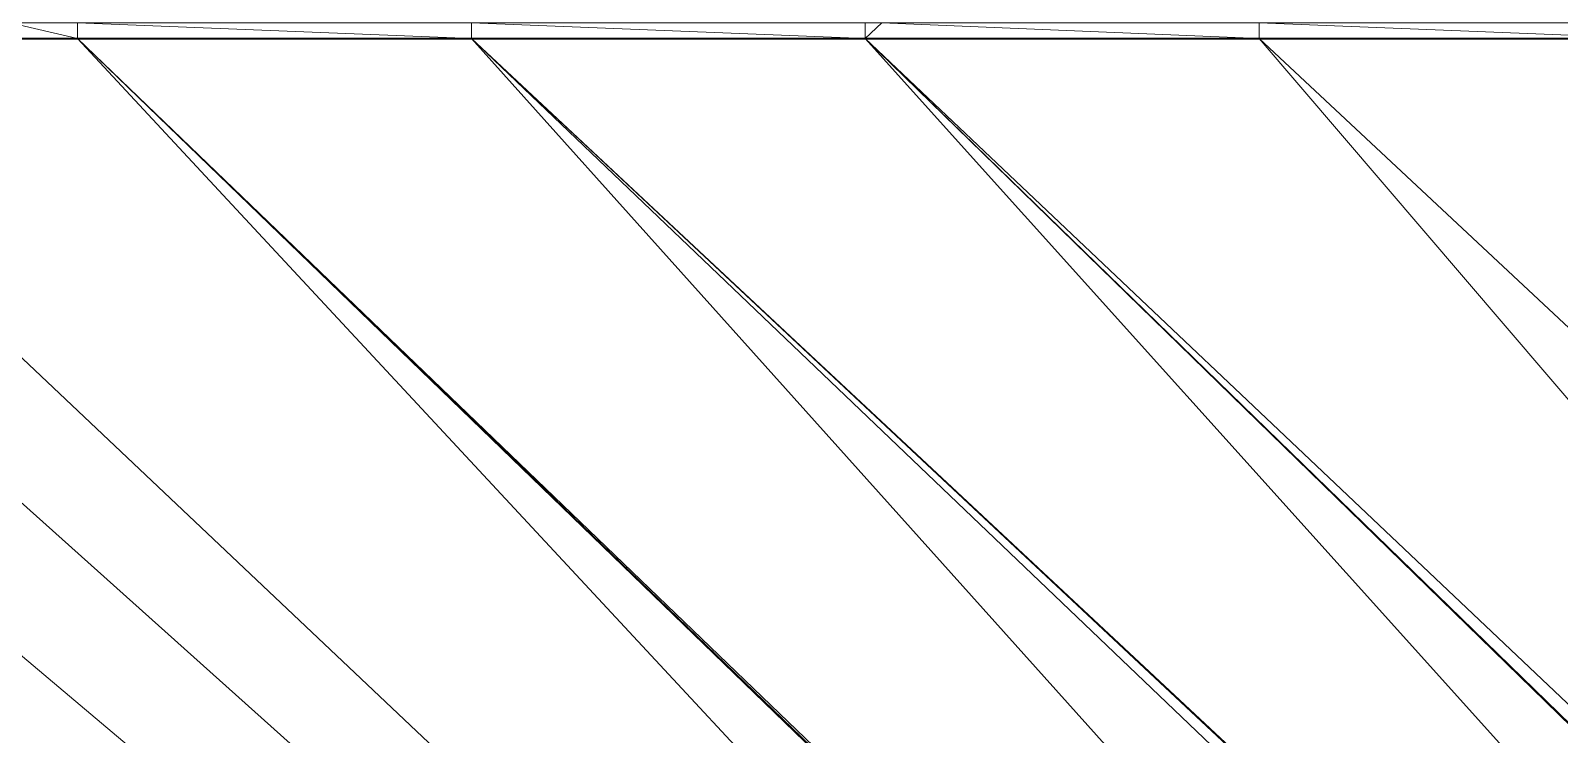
# Model space of a CAD drawing. Header units: metres. Extents: x 246428 to 246884, y 7418966 to 7419490.
# Drawn here: x 246678.76 to 246698.17, y 7419358.37 to 7419367.3 of the extents above; entities that cross this region are included whole.
import ezdxf

# ---------------------------------------------------------------- set-up
doc = ezdxf.new("R2010")
doc.units = ezdxf.units.M
doc.linetypes.add('blank name', pattern=[0])
doc.layers.add('_12D_UNMAPPED', color=7, linetype='Continuous')
doc.layers.add('KERB_LINE', color=7, linetype='Continuous', lineweight=18, true_color=0xb9b9b9)
doc.layers.add('KERB_TOP', color=7, linetype='Continuous', lineweight=18, true_color=0xb9b9b9)
doc.layers.add('MISC_PATHS', color=7, linetype='Continuous', lineweight=35)

msp = doc.modelspace()

# ---------------------------------------------------------------- linework, layer by layer
at = {"layer": '_12D_UNMAPPED', "color": 3, "linetype": 'blank name', "lineweight": 0}
for points in [[(246679.359, 7419367.205, 34.744), (246674.359, 7419367.205, 34.709), (246678.505, 7419367.405, 34.738)], [(246679.359, 7419367.405, 34.744), (246679.359, 7419367.205, 34.744), (246678.505, 7419367.405, 34.738)], [(246684.359, 7419367.205, 34.779), (246679.359, 7419367.405, 34.744), (246684.359, 7419367.405, 34.779)], [(246684.359, 7419367.205, 34.779), (246679.359, 7419367.205, 34.744), (246679.359, 7419367.405, 34.744)], [(246689.359, 7419367.405, 34.815), (246689.359, 7419367.205, 34.815), (246684.359, 7419367.405, 34.779)], [(246689.359, 7419367.205, 34.815), (246684.359, 7419367.205, 34.779), (246684.359, 7419367.405, 34.779)], [(246689.359, 7419367.205, 34.815), (246689.359, 7419367.405, 34.815), (246689.568, 7419367.405, 34.816)], [(246694.359, 7419367.205, 34.85), (246689.359, 7419367.205, 34.815), (246689.568, 7419367.405, 34.816)], [(246694.359, 7419367.405, 34.85), (246694.359, 7419367.205, 34.85), (246689.568, 7419367.405, 34.816)], [(246699.359, 7419367.205, 34.885), (246694.359, 7419367.405, 34.85), (246699.359, 7419367.405, 34.885)], [(246699.359, 7419367.205, 34.885), (246694.359, 7419367.205, 34.85), (246694.359, 7419367.405, 34.85)], [(246715.767, 7419328.055, 34.725), (246622.898, 7419318.666, 34.002), (246669.359, 7419367.205, 34.673)], [(246672.065, 7419367.205, 34.692), (246715.767, 7419328.055, 34.725), (246669.359, 7419367.205, 34.673)], [(246715.767, 7419328.055, 34.725), (246672.065, 7419367.205, 34.692), (246674.359, 7419367.205, 34.709)], [(246715.767, 7419328.055, 34.725), (246672.065, 7419367.205, 34.692), (246672.065, 7419367.205, 34.692)], [(246715.767, 7419328.055, 34.725), (246674.359, 7419367.205, 34.709), (246679.359, 7419367.205, 34.744)], [(246715.767, 7419332.007, 34.753), (246715.767, 7419328.055, 34.725), (246679.359, 7419367.205, 34.744)], [(246715.767, 7419332.078, 34.753), (246715.767, 7419332.007, 34.753), (246679.359, 7419367.205, 34.744)], [(246715.767, 7419332.078, 34.753), (246715.767, 7419332.078, 34.753), (246679.359, 7419367.205, 34.744)], [(246684.359, 7419367.205, 34.779), (246715.767, 7419332.205, 34.754), (246679.359, 7419367.205, 34.744)], [(246715.767, 7419332.205, 34.754), (246715.767, 7419332.078, 34.753), (246679.359, 7419367.205, 34.744)], [(246684.359, 7419367.205, 34.779), (246715.767, 7419337.205, 34.789), (246715.767, 7419332.205, 34.754)], [(246684.359, 7419367.205, 34.779), (246715.767, 7419337.876, 34.794), (246715.767, 7419337.876, 34.794)], [(246684.359, 7419367.205, 34.779), (246715.767, 7419337.876, 34.794), (246715.767, 7419337.826, 34.794)], [(246715.767, 7419337.876, 34.794), (246684.359, 7419367.205, 34.779), (246689.359, 7419367.205, 34.815)], [(246684.359, 7419367.205, 34.779), (246715.767, 7419337.826, 34.794), (246715.767, 7419337.826, 34.794)], [(246684.359, 7419367.205, 34.779), (246715.767, 7419337.826, 34.794), (246715.767, 7419337.205, 34.789)], [(246715.767, 7419342.205, 34.825), (246689.359, 7419367.205, 34.815), (246694.359, 7419367.205, 34.85)], [(246715.767, 7419341.526, 34.82), (246715.767, 7419341.526, 34.82), (246689.359, 7419367.205, 34.815)], [(246715.767, 7419342.205, 34.825), (246715.767, 7419341.526, 34.82), (246689.359, 7419367.205, 34.815)], [(246715.767, 7419341.526, 34.82), (246715.767, 7419341.476, 34.82), (246689.359, 7419367.205, 34.815)], [(246715.767, 7419341.476, 34.82), (246715.767, 7419341.476, 34.82), (246689.359, 7419367.205, 34.815)], [(246715.767, 7419341.476, 34.82), (246715.767, 7419337.876, 34.794), (246689.359, 7419367.205, 34.815)], [(246715.767, 7419347.205, 34.86), (246715.767, 7419342.205, 34.825), (246694.359, 7419367.205, 34.85)], [(246699.359, 7419367.205, 34.885), (246715.767, 7419347.205, 34.86), (246694.359, 7419367.205, 34.85)]]:
    msp.add_3dface(points, dxfattribs=at)
at = {"layer": 'KERB_LINE'}
msp.add_polyline3d([(246634.359, 7419367.205, 34.426), (246639.359, 7419367.205, 34.461), (246644.359, 7419367.205, 34.497), (246649.359, 7419367.205, 34.532), (246654.359, 7419367.205, 34.567), (246659.359, 7419367.205, 34.603), (246664.359, 7419367.205, 34.638), (246669.359, 7419367.205, 34.673), (246672.065, 7419367.205, 34.692), (246672.065, 7419367.205, 34.692), (246674.359, 7419367.205, 34.709), (246679.359, 7419367.205, 34.744), (246684.359, 7419367.205, 34.779), (246689.359, 7419367.205, 34.815), (246694.359, 7419367.205, 34.85), (246699.359, 7419367.205, 34.885), (246704.359, 7419367.205, 34.921), (246709.359, 7419367.205, 34.956), (246714.359, 7419367.205, 34.991), (246715.767, 7419367.205, 35.001), (246715.767, 7419367.205, 35.001)], dxfattribs=at)
at = {"layer": 'KERB_TOP'}
msp.add_polyline3d([(246634.359, 7419367.205, 34.426), (246639.359, 7419367.205, 34.461), (246644.359, 7419367.205, 34.497), (246649.359, 7419367.205, 34.532), (246654.359, 7419367.205, 34.567), (246659.359, 7419367.205, 34.603), (246664.359, 7419367.205, 34.638), (246669.359, 7419367.205, 34.673), (246672.065, 7419367.205, 34.692), (246672.065, 7419367.205, 34.692), (246674.359, 7419367.205, 34.709), (246679.359, 7419367.205, 34.744), (246684.359, 7419367.205, 34.779), (246689.359, 7419367.205, 34.815), (246694.359, 7419367.205, 34.85), (246699.359, 7419367.205, 34.885), (246704.359, 7419367.205, 34.921), (246709.359, 7419367.205, 34.956), (246714.359, 7419367.205, 34.991), (246715.767, 7419367.205, 35.001), (246715.767, 7419367.205, 35.001)], dxfattribs=at)
at = {"layer": 'MISC_PATHS'}
msp.add_polyline3d([(246634.359, 7419367.205, 34.426), (246639.359, 7419367.205, 34.461), (246644.359, 7419367.205, 34.497), (246649.359, 7419367.205, 34.532), (246654.359, 7419367.205, 34.567), (246659.359, 7419367.205, 34.603), (246664.359, 7419367.205, 34.638), (246669.359, 7419367.205, 34.673), (246672.065, 7419367.205, 34.692), (246672.065, 7419367.205, 34.692), (246674.359, 7419367.205, 34.709), (246679.359, 7419367.205, 34.744), (246684.359, 7419367.205, 34.779), (246689.359, 7419367.205, 34.815), (246694.359, 7419367.205, 34.85), (246699.359, 7419367.205, 34.885), (246704.359, 7419367.205, 34.921), (246709.359, 7419367.205, 34.956), (246714.359, 7419367.205, 34.991), (246715.767, 7419367.205, 35.001), (246715.767, 7419367.205, 35.001)], dxfattribs=at)

doc.saveas('drawing.dxf')
